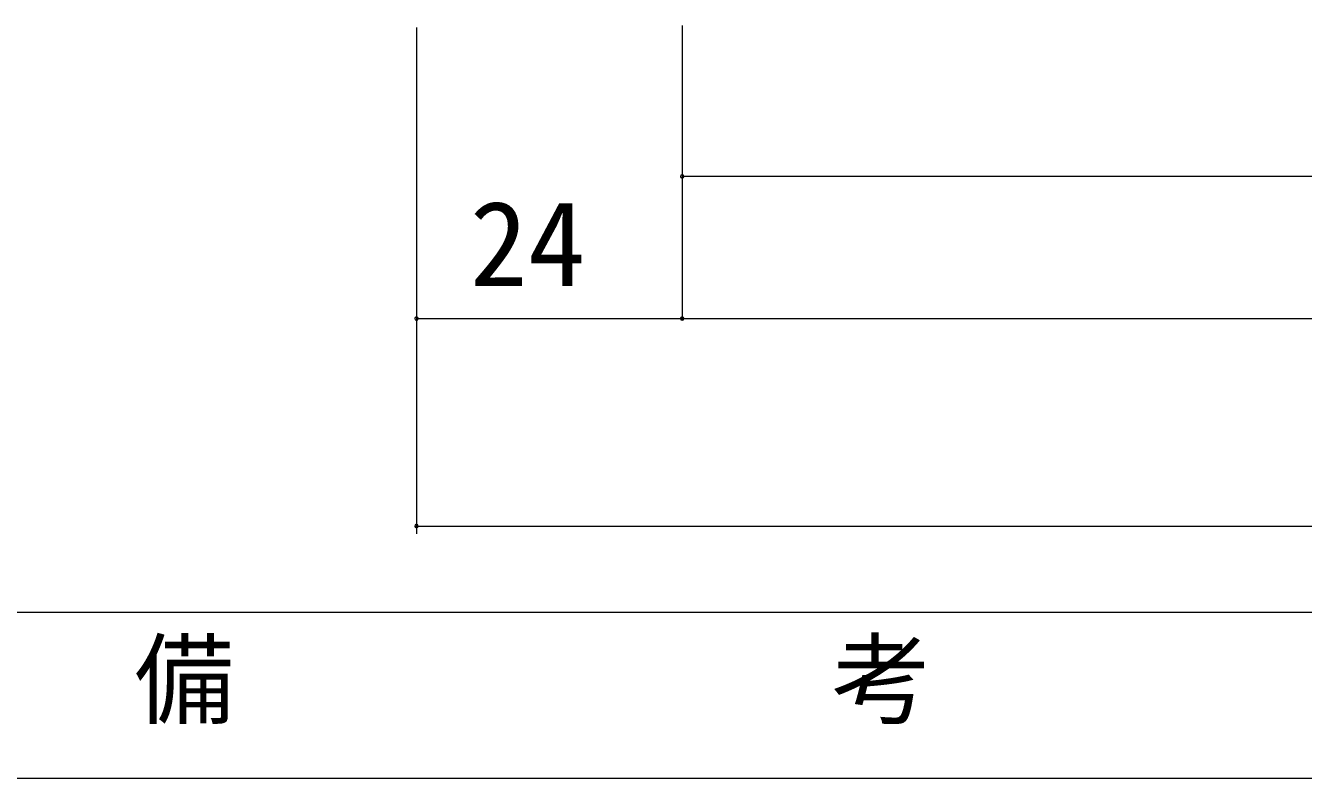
# Model space of a CAD drawing. Units: millimetres on the paper, enlarged 10 times, with parts at other scales. Extents: x -2000 to 2000, y -1385 to 1385.
# Drawn here: x -1618.3 to -1233.6, y -1067.5 to -840.6 of the extents above; entities that cross this region are included whole.
import ezdxf
from ezdxf.enums import TextEntityAlignment as Align

# ---------------------------------------------------------------- set-up
doc = ezdxf.new("R2010")
doc.units = ezdxf.units.MM
doc.header["$LTSCALE"] = 10
for name, color, linetype, lineweight in [('1-0_H-SYM', 7, 'Continuous', 20), ('1-1_0', 7, 'Continuous', 20), ('2-0_18', 7, 'Continuous', 18)]:
    doc.layers.add(name, color=color, linetype=linetype, lineweight=lineweight)
doc.styles.add('ＭＳ ゴシック', font='')
doc.styles.get('ＭＳ ゴシック').set_extended_font_data('MS Gothic')

msp = doc.modelspace()

# ---------------------------------------------------------------- linework, layer by layer
at = {"layer": '1-0_H-SYM'}
msp.add_line((380, -1017.5), (-1950, -1017.5), dxfattribs=at)
at = {"layer": '1-1_0'}
for p, q in [((380, -1017.5), (-1950, -1017.5)), ((380, -1017.5), (-1950, -1017.5)), ((380, -1067.5), (-1950, -1067.5))]:
    msp.add_line(p, q, dxfattribs=at)
at = {"layer": '2-0_18', "lineweight": 20}
for p, q in [((-1500.62, -841.2), (-1500.62, -993.83)), ((-1420.62, -840.64), (-1420.62, -929.46))]:
    msp.add_line(p, q, dxfattribs=at)
at = {"layer": '2-0_18', "color": 4, "lineweight": 9}
for p, q in [((-760.98, -886.1), (-1420.62, -886.1)), ((-1500.62, -928.94), (-1420.86, -928.94)), ((-1493.1, -928.94), (-166.78, -928.94)), ((-1501.14, -991.45), (-86.54, -991.45))]:
    msp.add_line(p, q, dxfattribs=at)
for centre, start, end in [((-1420.62, -886.1), 0, 180), ((-1420.62, -886.1), 180, 0), ((-1500.62, -928.94), 0, 180), ((-1500.62, -928.94), 180, 0), ((-1420.62, -928.94), 0, 180), ((-1420.62, -928.94), 180, 0), ((-1500.62, -991.45), 0, 180), ((-1500.62, -991.45), 180, 0)]:
    msp.add_arc(centre, 0.521, start, end, dxfattribs=at)

# ---------------------------------------------------------------- texts
at = {"layer": '1-1_0', "style": 'ＭＳ ゴシック'}
msp.add_text('備\u3000\u3000\u3000\u3000\u3000\u3000考', height=21.99, dxfattribs=at).set_placement((-1585.54, -1055.24), align=Align.BOTTOM_LEFT)
at = {"layer": '2-0_18', "style": 'ＭＳ ゴシック'}
msp.add_text('24', height=25.66, dxfattribs=at).set_placement((-1484.58, -926.86), align=Align.BOTTOM_LEFT)

doc.saveas('drawing.dxf')
